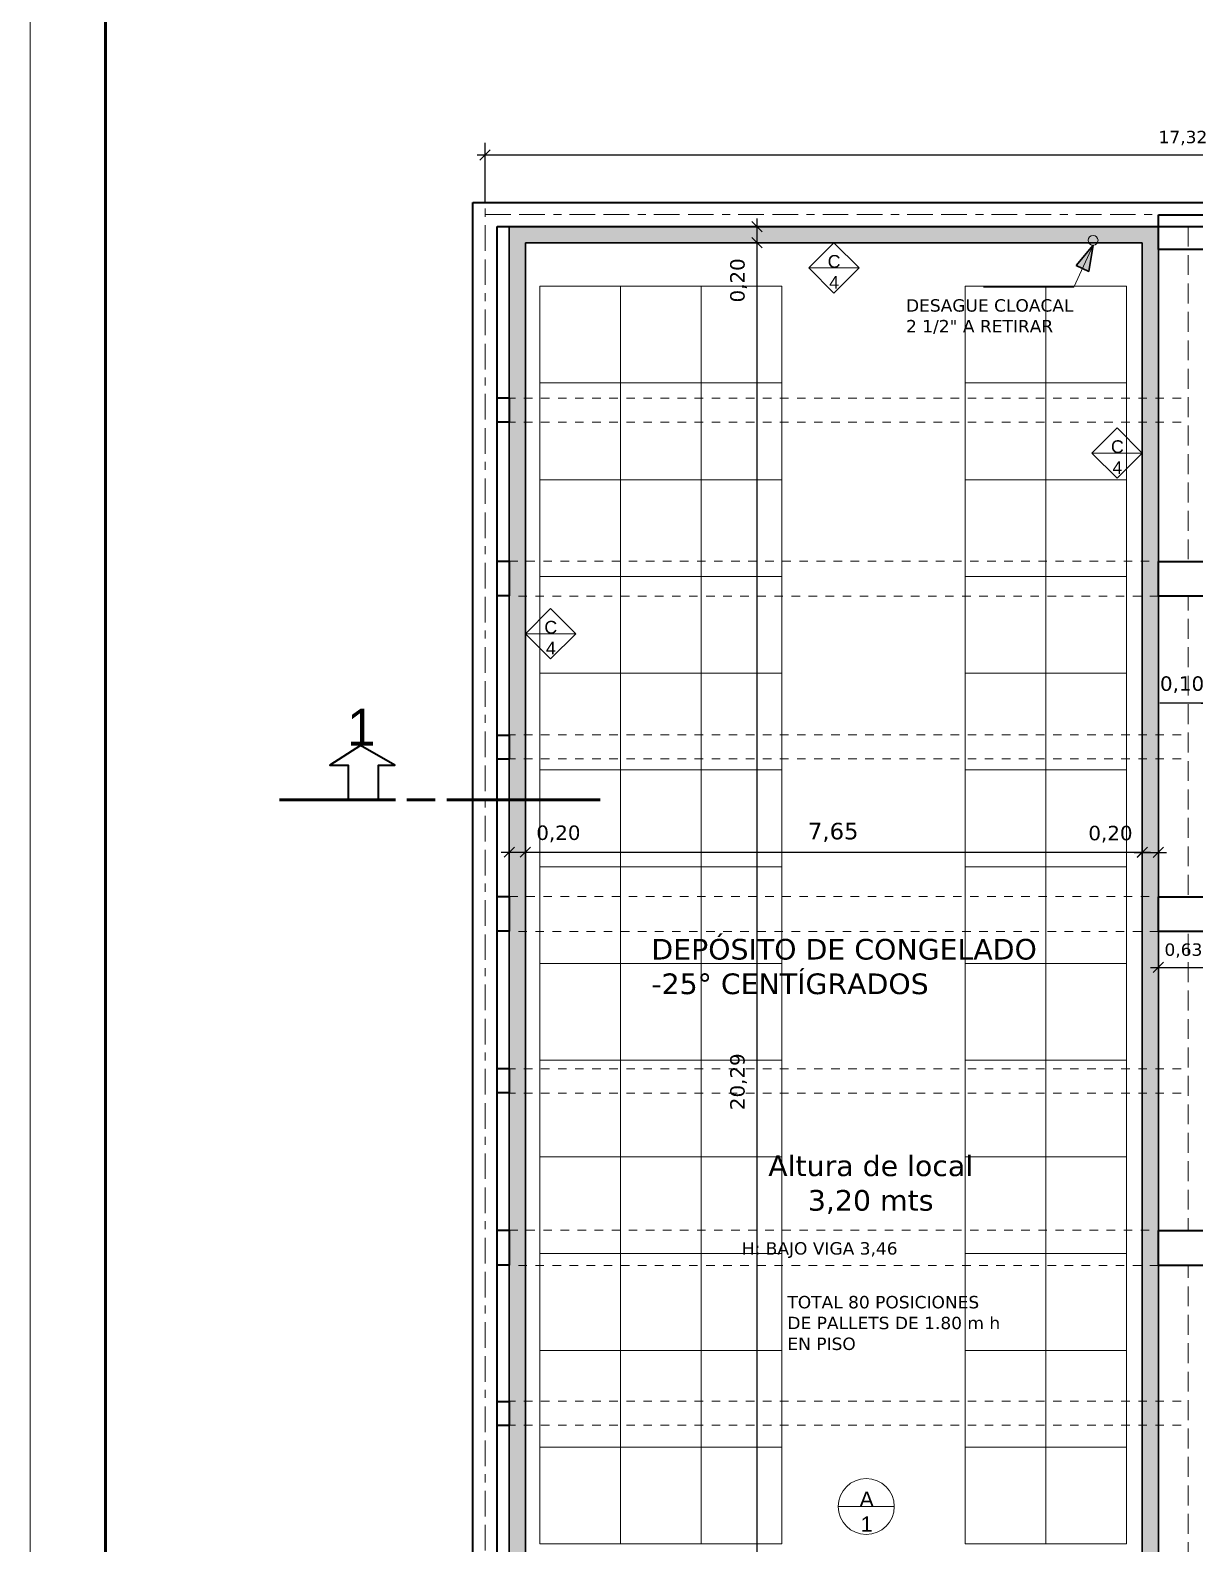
# Model space of a CAD drawing. Header units: metres. Extents: x -16.9 to 45.1, y -12.2 to 64.8.
# Drawn here: x -13.94 to 0.5, y 27.27 to 46.05 of the extents above; entities that cross this region are included whole.
import ezdxf

# ---------------------------------------------------------------- set-up
doc = ezdxf.new("R2010")
doc.units = ezdxf.units.M
doc.header["$LTSCALE"] = 0.508
doc.header["$PDMODE"] = 1
doc.header["$PDSIZE"] = -2
for name, pattern in [('STYLE_01', [0.41664, 0.20828, -0.20836]), ('STYLE_02', [0.694425, 0.48607, -0.208355]), ('STYLE_07', [1.875, 0.625, -0.20828, 0.625, -0.20836, 0.06943, -0.13893]), ('STYLE_09', [5, 3.75, -0.277785, 0.69443, -0.277785])]:
    doc.linetypes.add(name, pattern=pattern)
doc.layers.get('0').update_dxf_attribs({"lineweight": 18})
for name, color, linetype, lineweight in [('columnas HA', 7, 'Continuous', 35), ('Dimension', 7, 'Continuous', 5), ('ESTANTERIA', 7, 'Continuous', 18), ('Muros', 7, 'Continuous', 35), ('None', 7, 'Continuous', 5), ('panel nuevo', 7, 'Continuous', 30), ('ROTUL1', 7, 'Continuous', 20), ('TEXTO', 7, 'Continuous', 18), ('Textos grales', 7, 'Continuous', 9), ('TEXTOTERMINACIONES', 7, 'Continuous', 20)]:
    doc.layers.add(name, color=color, linetype=linetype, lineweight=lineweight)
doc.styles.add('Arial', font='arial.ttf')
doc.styles.add('Verdana', font='verdana.ttf')
doc.dimstyles.new('personal', dxfattribs={"dimtxt": 0.227376, "dimasz": 0.179989, "dimexe": 0.15, "dimexo": 0.159, "dimgap": 0.001, "dimtad": 1, "dimzin": 3, "dimtxsty": 'Arial', "dimblk": 'VW_SLASH', "dimcen": 0, "dimdle": 0.001, "dimazin": 0, "dimtfac": 0.8, "dimtix": 1, "dimtmove": 0, "dimatfit": 0, "dimldrblk": 'VW_CONCAVEFILLED', "dimfxl": 0, "dimfrac": 2, "dimtolj": 1, "dimtzin": 3, "dimarcsym": 0})
pattern_1 = [(0, (0.94279, 11.969912), (0.050229492, 0.029000004), [0.03348633, -0.06697266]), (120, (0.94279, 11.969912), (-0.050229486, 0.029000014), [0.03348633, -0.06697266]), (60, (0.976275, 12.027912), (6e-09, 0.058000018), [0.03348633, -0.06697266])]

# ---------------------------------------------------------------- blocks, each defined once
blk = doc.blocks.new('*D35')
at = {"layer": 'Defpoints', "color": 0, "lineweight": 0, "transparency": 16777216}
for p in [(-7.8, 35.85), (-7.8, 35.51), (-0.15, 35.5)]:
    blk.add_point(p, dxfattribs=at)
at = {"layer": 'Dimension', "color": 0, "lineweight": -2, "transparency": 16777216}
for p, q in [((-7.8, 35.669), (-7.8, 36)), ((-0.15, 35.659), (-0.15, 36)), ((-7.9, 35.85), (-7.8, 35.85)), ((-7.8, 35.85), (-0.15, 35.85)), ((-0.15, 35.85), (-0.05, 35.85))]:
    blk.add_line(p, q, dxfattribs=at)
at = {"layer": 'panel nuevo', "color": 0, "transparency": 16777216}
for points in [[(-7.864, 35.786), (-7.737, 35.914)], [(-0.086, 35.914), (-0.214, 35.786)]]:
    blk.add_lwpolyline(points, dxfattribs=at)
at = {"layer": 'Dimension', "color": 0, "transparency": 16777216, "insert": (-4.296, 36.214), "char_height": 0.2051, "attachment_point": 1, "line_spacing_factor": 1.003239, "style": 'Verdana'}
blk.add_mtext('7,65', dxfattribs=at)
blk = doc.blocks.new('VW_CONCAVEFILLED')
at = {"linetype": 'ByBlock', "lineweight": 0}
blk.add_hatch(color=0, dxfattribs=at).paths.add_polyline_path([(-1.11, 0.3), (-1.08, 0.28), (-1.05, 0.26), (-1.01, 0.25), (-0.98, 0.23), (-0.95, 0.22), (-0.91, 0.2), (-0.88, 0.19), (-0.85, 0.17), (-0.81, 0.16), (-0.78, 0.15), (-0.75, 0.13), (-0.71, 0.12), (-0.68, 0.11), (-0.64, 0.1), (-0.61, 0.09), (-0.57, 0.08), (-0.54, 0.07), (-0.5, 0.06), (-0.47, 0.06), (-0.43, 0.05), (-0.4, 0.04), (-0.36, 0.04), (-0.33, 0.03), (-0.29, 0.02), (-0.26, 0.02), (-0.22, 0.01), (-0.18, 0.01), (-0.15, 0.01), (-0.11, 0.01), (-0.07, 0), (-0.04, 0), (0, 0), (-0.04, 0), (-0.07, 0), (-0.11, -0.01), (-0.15, -0.01), (-0.18, -0.01), (-0.22, -0.01), (-0.26, -0.02), (-0.29, -0.02), (-0.33, -0.03), (-0.36, -0.04), (-0.4, -0.04), (-0.43, -0.05), (-0.47, -0.06), (-0.5, -0.06), (-0.54, -0.07), (-0.57, -0.08), (-0.61, -0.09), (-0.64, -0.1), (-0.68, -0.11), (-0.71, -0.12), (-0.75, -0.13), (-0.78, -0.15), (-0.81, -0.16), (-0.85, -0.17), (-0.88, -0.19), (-0.91, -0.2), (-0.95, -0.22), (-0.98, -0.23), (-1.01, -0.25), (-1.05, -0.26), (-1.08, -0.28), (-1.11, -0.3), (-1.1, -0.28), (-1.08, -0.27), (-1.07, -0.25), (-1.06, -0.23), (-1.05, -0.22), (-1.04, -0.2), (-1.03, -0.18), (-1.02, -0.16), (-1.02, -0.14), (-1.01, -0.12), (-1.01, -0.1), (-1, -0.08), (-1, -0.06), (-1, -0.04), (-0.99, -0.02), (-0.99, 0), (-0.99, 0.02), (-1, 0.04), (-1, 0.06), (-1, 0.08), (-1.01, 0.1), (-1.01, 0.12), (-1.02, 0.14), (-1.02, 0.16), (-1.03, 0.18), (-1.04, 0.2), (-1.05, 0.22), (-1.06, 0.23), (-1.07, 0.25), (-1.08, 0.27), (-1.1, 0.28)])
at = {"layer": 'panel nuevo', "color": 0}
blk.add_lwpolyline([(-1.11, 0.3), (-1.08, 0.28), (-1.05, 0.26), (-1.01, 0.25), (-0.98, 0.23), (-0.95, 0.22), (-0.91, 0.2), (-0.88, 0.19), (-0.85, 0.17), (-0.81, 0.16), (-0.78, 0.15), (-0.75, 0.13), (-0.71, 0.12), (-0.68, 0.11), (-0.64, 0.1), (-0.61, 0.09), (-0.57, 0.08), (-0.54, 0.07), (-0.5, 0.06), (-0.47, 0.06), (-0.43, 0.05), (-0.4, 0.04), (-0.36, 0.04), (-0.33, 0.03), (-0.29, 0.02), (-0.26, 0.02), (-0.22, 0.01), (-0.18, 0.01), (-0.15, 0.01), (-0.11, 0.01), (-0.07, 0), (-0.04, 0), (0, 0), (-0.04, 0), (-0.07, 0), (-0.11, -0.01), (-0.15, -0.01), (-0.18, -0.01), (-0.22, -0.01), (-0.26, -0.02), (-0.29, -0.02), (-0.33, -0.03), (-0.36, -0.04), (-0.4, -0.04), (-0.43, -0.05), (-0.47, -0.06), (-0.5, -0.06), (-0.54, -0.07), (-0.57, -0.08), (-0.61, -0.09), (-0.64, -0.1), (-0.68, -0.11), (-0.71, -0.12), (-0.75, -0.13), (-0.78, -0.15), (-0.81, -0.16), (-0.85, -0.17), (-0.88, -0.19), (-0.91, -0.2), (-0.95, -0.22), (-0.98, -0.23), (-1.01, -0.25), (-1.05, -0.26), (-1.08, -0.28), (-1.11, -0.3), (-1.1, -0.28), (-1.08, -0.27), (-1.07, -0.25), (-1.06, -0.23), (-1.05, -0.22), (-1.04, -0.2), (-1.03, -0.18), (-1.02, -0.16), (-1.02, -0.14), (-1.01, -0.12), (-1.01, -0.1), (-1, -0.08), (-1, -0.06), (-1, -0.04), (-0.99, -0.02), (-0.99, 0), (-0.99, 0.02), (-1, 0.04), (-1, 0.06), (-1, 0.08), (-1.01, 0.1), (-1.01, 0.12), (-1.02, 0.14), (-1.02, 0.16), (-1.03, 0.18), (-1.04, 0.2), (-1.05, 0.22), (-1.06, 0.23), (-1.07, 0.25), (-1.08, 0.27), (-1.1, 0.28)], close=True, dxfattribs=at)
blk = doc.blocks.new('VW_SLASH')
at = {"color": 0, "linetype": 'ByBlock', "lineweight": -2}
blk.add_line((0, 0), (-1, 0), dxfattribs=at)
at = {"layer": 'panel nuevo', "color": 0}
blk.add_lwpolyline([(0.35, 0.35), (-0.35, -0.35)], dxfattribs=at)
blk = doc.blocks.new('*D41')
at = {"layer": 'Defpoints', "color": 0, "lineweight": 0, "transparency": 16777216}
for p in [(0.05, 34.864), (0.68, 34.864), (0.05, 34.42)]:
    blk.add_point(p, dxfattribs=at)
at = {"layer": 'Dimension', "color": 0, "lineweight": -2, "transparency": 16777216}
for p, q in [((0.05, 34.705), (0.05, 34.27)), ((0.68, 34.705), (0.68, 34.27)), ((-0.05, 34.42), (0.05, 34.42)), ((0.05, 34.42), (0.68, 34.42)), ((0.68, 34.42), (0.78, 34.42))]:
    blk.add_line(p, q, dxfattribs=at)
at = {"layer": 'panel nuevo', "color": 0, "transparency": 16777216}
for points in [[(-0.014, 34.356), (0.114, 34.484)], [(0.744, 34.484), (0.616, 34.356)]]:
    blk.add_lwpolyline(points, dxfattribs=at)
at = {"layer": 'Dimension', "color": 0, "transparency": 16777216, "insert": (0.125, 34.718), "char_height": 0.1538, "attachment_point": 1, "line_spacing_factor": 1.003239, "style": 'Verdana'}
blk.add_mtext('0,63', dxfattribs=at)
blk = doc.blocks.new('*D43')
at = {"layer": 'Defpoints', "color": 0, "lineweight": 0, "transparency": 16777216}
for p in [(-8.3, 44.5), (-8.3, 43.76), (9.02, 43.76)]:
    blk.add_point(p, dxfattribs=at)
at = {"layer": 'Dimension', "color": 0, "lineweight": -2, "transparency": 16777216}
for p, q in [((-8.4, 44.5), (-8.3, 44.5)), ((-8.3, 43.919), (-8.3, 44.65)), ((-8.3, 44.5), (9.02, 44.5)), ((9.02, 43.919), (9.02, 44.65)), ((9.02, 44.5), (9.12, 44.5))]:
    blk.add_line(p, q, dxfattribs=at)
at = {"layer": 'panel nuevo', "color": 0, "transparency": 16777216}
for points in [[(-8.364, 44.436), (-8.236, 44.564)], [(9.084, 44.564), (8.956, 44.436)]]:
    blk.add_lwpolyline(points, dxfattribs=at)
at = {"layer": 'Dimension', "color": 0, "transparency": 16777216, "insert": (0.052, 44.798), "char_height": 0.1538, "attachment_point": 1, "line_spacing_factor": 1.003239, "style": 'Verdana'}
blk.add_mtext('17,32', dxfattribs=at)
blk = doc.blocks.new('Group-18')
at = {"layer": 'ESTANTERIA', "color": 0, "linetype": 'Continuous'}
for p, q in [((-6.62, 42.87), (-6.62, 41.67)), ((-5.62, 42.87), (-5.62, 41.67)), ((-2.345, 42.87), (-2.345, 41.67)), ((-1.345, 42.87), (-1.345, 41.67)), ((-7.62, 41.67), (-6.62, 41.67)), ((-6.62, 41.67), (-6.62, 40.47)), ((-6.62, 41.67), (-5.62, 41.67)), ((-5.62, 41.67), (-5.62, 40.47)), ((-5.62, 41.67), (-4.62, 41.67)), ((-2.345, 41.67), (-2.345, 40.47)), ((-2.345, 41.67), (-1.345, 41.67)), ((-1.345, 41.67), (-1.345, 40.47)), ((-1.345, 41.67), (-0.345, 41.67)), ((-7.62, 40.47), (-6.62, 40.47)), ((-6.62, 40.47), (-6.62, 39.27)), ((-6.62, 40.47), (-5.62, 40.47)), ((-5.62, 40.47), (-5.62, 39.27)), ((-5.62, 40.47), (-4.62, 40.47)), ((-2.345, 40.47), (-2.345, 39.27)), ((-2.345, 40.47), (-1.345, 40.47)), ((-1.345, 40.47), (-1.345, 39.27)), ((-1.345, 40.47), (-0.345, 40.47)), ((-7.62, 39.27), (-6.62, 39.27)), ((-6.62, 39.27), (-6.62, 38.07)), ((-6.62, 39.27), (-5.62, 39.27)), ((-5.62, 39.27), (-5.62, 38.07)), ((-5.62, 39.27), (-4.62, 39.27)), ((-2.345, 39.27), (-2.345, 38.07)), ((-2.345, 39.27), (-1.345, 39.27)), ((-1.345, 39.27), (-1.345, 38.07)), ((-1.345, 39.27), (-0.345, 39.27)), ((-7.62, 38.07), (-6.62, 38.07)), ((-6.62, 38.07), (-6.62, 36.87)), ((-6.62, 38.07), (-5.62, 38.07)), ((-5.62, 38.07), (-5.62, 36.87)), ((-5.62, 38.07), (-4.62, 38.07)), ((-2.345, 38.07), (-2.345, 36.87)), ((-2.345, 38.07), (-1.345, 38.07)), ((-1.345, 38.07), (-1.345, 36.87)), ((-1.345, 38.07), (-0.345, 38.07)), ((-7.62, 36.87), (-6.62, 36.87)), ((-6.62, 36.87), (-6.62, 35.67)), ((-6.62, 36.87), (-5.62, 36.87)), ((-5.62, 36.87), (-5.62, 35.67)), ((-5.62, 36.87), (-4.62, 36.87)), ((-2.345, 36.87), (-2.345, 35.67)), ((-2.345, 36.87), (-1.345, 36.87)), ((-1.345, 36.87), (-1.345, 35.67)), ((-1.345, 36.87), (-0.345, 36.87)), ((-7.62, 35.67), (-6.62, 35.67)), ((-6.62, 35.67), (-6.62, 34.47)), ((-6.62, 35.67), (-5.62, 35.67)), ((-5.62, 35.67), (-5.62, 34.47)), ((-5.62, 35.67), (-4.62, 35.67)), ((-2.345, 35.67), (-2.345, 34.47)), ((-2.345, 35.67), (-1.345, 35.67)), ((-1.345, 35.67), (-1.345, 34.47)), ((-1.345, 35.67), (-0.345, 35.67)), ((-7.62, 34.47), (-6.62, 34.47)), ((-6.62, 34.47), (-6.62, 33.27)), ((-6.62, 34.47), (-5.62, 34.47)), ((-5.62, 34.47), (-5.62, 33.27)), ((-5.62, 34.47), (-4.62, 34.47)), ((-2.345, 34.47), (-2.345, 33.27)), ((-2.345, 34.47), (-1.345, 34.47)), ((-1.345, 34.47), (-1.345, 33.27)), ((-1.345, 34.47), (-0.345, 34.47)), ((-7.62, 33.27), (-6.62, 33.27)), ((-6.62, 33.27), (-6.62, 32.07)), ((-6.62, 33.27), (-5.62, 33.27)), ((-5.62, 33.27), (-5.62, 32.07)), ((-5.62, 33.27), (-4.62, 33.27)), ((-2.345, 33.27), (-2.345, 32.07)), ((-2.345, 33.27), (-1.345, 33.27)), ((-1.345, 33.27), (-1.345, 32.07)), ((-1.345, 33.27), (-0.345, 33.27)), ((-7.62, 32.07), (-6.62, 32.07)), ((-6.62, 32.07), (-6.62, 30.87)), ((-6.62, 32.07), (-5.62, 32.07)), ((-5.62, 32.07), (-5.62, 30.87)), ((-5.62, 32.07), (-4.62, 32.07)), ((-2.345, 32.07), (-2.345, 30.87)), ((-2.345, 32.07), (-1.345, 32.07)), ((-1.345, 32.07), (-1.345, 30.87)), ((-1.345, 32.07), (-0.345, 32.07)), ((-7.62, 30.87), (-6.62, 30.87)), ((-6.62, 30.87), (-6.62, 29.67)), ((-6.62, 30.87), (-5.62, 30.87)), ((-5.62, 30.87), (-5.62, 29.67)), ((-5.62, 30.87), (-4.62, 30.87)), ((-2.345, 30.87), (-2.345, 29.67)), ((-2.345, 30.87), (-1.345, 30.87)), ((-1.345, 30.87), (-1.345, 29.67)), ((-1.345, 30.87), (-0.345, 30.87)), ((-7.62, 29.67), (-6.62, 29.67)), ((-6.62, 29.67), (-6.62, 28.47)), ((-6.62, 29.67), (-5.62, 29.67)), ((-5.62, 29.67), (-5.62, 28.47)), ((-5.62, 29.67), (-4.62, 29.67)), ((-2.345, 29.67), (-2.345, 28.47)), ((-2.345, 29.67), (-1.345, 29.67)), ((-1.345, 29.67), (-1.345, 28.47)), ((-1.345, 29.67), (-0.345, 29.67)), ((-7.62, 28.47), (-6.62, 28.47)), ((-6.62, 28.47), (-6.62, 27.27)), ((-6.62, 28.47), (-5.62, 28.47)), ((-5.62, 28.47), (-5.62, 27.27)), ((-5.62, 28.47), (-4.62, 28.47)), ((-2.345, 28.47), (-2.345, 27.27)), ((-2.345, 28.47), (-1.345, 28.47)), ((-1.345, 28.47), (-1.345, 27.27)), ((-1.345, 28.47), (-0.345, 28.47))]:
    blk.add_line(p, q, dxfattribs=at)
for points in [[(-6.62, 41.67), (-7.62, 41.67), (-7.62, 42.87), (-6.62, 42.87)], [(-5.62, 41.67), (-6.62, 41.67), (-6.62, 42.87), (-5.62, 42.87)], [(-4.62, 41.67), (-5.62, 41.67), (-5.62, 42.87), (-4.62, 42.87)], [(-1.345, 41.67), (-2.345, 41.67), (-2.345, 42.87), (-1.345, 42.87)], [(-0.345, 41.67), (-1.345, 41.67), (-1.345, 42.87), (-0.345, 42.87)], [(-6.62, 40.47), (-7.62, 40.47), (-7.62, 41.67), (-6.62, 41.67)], [(-5.62, 40.47), (-6.62, 40.47), (-6.62, 41.67), (-5.62, 41.67)], [(-4.62, 40.47), (-5.62, 40.47), (-5.62, 41.67), (-4.62, 41.67)], [(-1.345, 40.47), (-2.345, 40.47), (-2.345, 41.67), (-1.345, 41.67)], [(-0.345, 40.47), (-1.345, 40.47), (-1.345, 41.67), (-0.345, 41.67)], [(-6.62, 39.27), (-7.62, 39.27), (-7.62, 40.47), (-6.62, 40.47)], [(-5.62, 39.27), (-6.62, 39.27), (-6.62, 40.47), (-5.62, 40.47)], [(-4.62, 39.27), (-5.62, 39.27), (-5.62, 40.47), (-4.62, 40.47)], [(-1.345, 39.27), (-2.345, 39.27), (-2.345, 40.47), (-1.345, 40.47)], [(-0.345, 39.27), (-1.345, 39.27), (-1.345, 40.47), (-0.345, 40.47)], [(-6.62, 38.07), (-7.62, 38.07), (-7.62, 39.27), (-6.62, 39.27)], [(-5.62, 38.07), (-6.62, 38.07), (-6.62, 39.27), (-5.62, 39.27)], [(-4.62, 38.07), (-5.62, 38.07), (-5.62, 39.27), (-4.62, 39.27)], [(-1.345, 38.07), (-2.345, 38.07), (-2.345, 39.27), (-1.345, 39.27)], [(-0.345, 38.07), (-1.345, 38.07), (-1.345, 39.27), (-0.345, 39.27)], [(-6.62, 36.87), (-7.62, 36.87), (-7.62, 38.07), (-6.62, 38.07)], [(-5.62, 36.87), (-6.62, 36.87), (-6.62, 38.07), (-5.62, 38.07)], [(-4.62, 36.87), (-5.62, 36.87), (-5.62, 38.07), (-4.62, 38.07)], [(-1.345, 36.87), (-2.345, 36.87), (-2.345, 38.07), (-1.345, 38.07)], [(-0.345, 36.87), (-1.345, 36.87), (-1.345, 38.07), (-0.345, 38.07)], [(-6.62, 35.67), (-7.62, 35.67), (-7.62, 36.87), (-6.62, 36.87)], [(-5.62, 35.67), (-6.62, 35.67), (-6.62, 36.87), (-5.62, 36.87)], [(-4.62, 35.67), (-5.62, 35.67), (-5.62, 36.87), (-4.62, 36.87)], [(-1.345, 35.67), (-2.345, 35.67), (-2.345, 36.87), (-1.345, 36.87)], [(-0.345, 35.67), (-1.345, 35.67), (-1.345, 36.87), (-0.345, 36.87)], [(-6.62, 34.47), (-7.62, 34.47), (-7.62, 35.67), (-6.62, 35.67)], [(-5.62, 34.47), (-6.62, 34.47), (-6.62, 35.67), (-5.62, 35.67)], [(-4.62, 34.47), (-5.62, 34.47), (-5.62, 35.67), (-4.62, 35.67)], [(-1.345, 34.47), (-2.345, 34.47), (-2.345, 35.67), (-1.345, 35.67)], [(-0.345, 34.47), (-1.345, 34.47), (-1.345, 35.67), (-0.345, 35.67)], [(-6.62, 33.27), (-7.62, 33.27), (-7.62, 34.47), (-6.62, 34.47)], [(-5.62, 33.27), (-6.62, 33.27), (-6.62, 34.47), (-5.62, 34.47)], [(-4.62, 33.27), (-5.62, 33.27), (-5.62, 34.47), (-4.62, 34.47)], [(-1.345, 33.27), (-2.345, 33.27), (-2.345, 34.47), (-1.345, 34.47)], [(-0.345, 33.27), (-1.345, 33.27), (-1.345, 34.47), (-0.345, 34.47)], [(-6.62, 32.07), (-7.62, 32.07), (-7.62, 33.27), (-6.62, 33.27)], [(-5.62, 32.07), (-6.62, 32.07), (-6.62, 33.27), (-5.62, 33.27)], [(-4.62, 32.07), (-5.62, 32.07), (-5.62, 33.27), (-4.62, 33.27)], [(-1.345, 32.07), (-2.345, 32.07), (-2.345, 33.27), (-1.345, 33.27)], [(-0.345, 32.07), (-1.345, 32.07), (-1.345, 33.27), (-0.345, 33.27)], [(-6.62, 30.87), (-7.62, 30.87), (-7.62, 32.07), (-6.62, 32.07)], [(-5.62, 30.87), (-6.62, 30.87), (-6.62, 32.07), (-5.62, 32.07)], [(-4.62, 30.87), (-5.62, 30.87), (-5.62, 32.07), (-4.62, 32.07)], [(-1.345, 30.87), (-2.345, 30.87), (-2.345, 32.07), (-1.345, 32.07)], [(-0.345, 30.87), (-1.345, 30.87), (-1.345, 32.07), (-0.345, 32.07)], [(-6.62, 29.67), (-7.62, 29.67), (-7.62, 30.87), (-6.62, 30.87)], [(-5.62, 29.67), (-6.62, 29.67), (-6.62, 30.87), (-5.62, 30.87)], [(-4.62, 29.67), (-5.62, 29.67), (-5.62, 30.87), (-4.62, 30.87)], [(-1.345, 29.67), (-2.345, 29.67), (-2.345, 30.87), (-1.345, 30.87)], [(-0.345, 29.67), (-1.345, 29.67), (-1.345, 30.87), (-0.345, 30.87)], [(-6.62, 28.47), (-7.62, 28.47), (-7.62, 29.67), (-6.62, 29.67)], [(-5.62, 28.47), (-6.62, 28.47), (-6.62, 29.67), (-5.62, 29.67)], [(-4.62, 28.47), (-5.62, 28.47), (-5.62, 29.67), (-4.62, 29.67)], [(-1.345, 28.47), (-2.345, 28.47), (-2.345, 29.67), (-1.345, 29.67)], [(-0.345, 28.47), (-1.345, 28.47), (-1.345, 29.67), (-0.345, 29.67)], [(-6.62, 27.27), (-7.62, 27.27), (-7.62, 28.47), (-6.62, 28.47)], [(-5.62, 27.27), (-6.62, 27.27), (-6.62, 28.47), (-5.62, 28.47)], [(-4.62, 27.27), (-5.62, 27.27), (-5.62, 28.47), (-4.62, 28.47)], [(-1.345, 27.27), (-2.345, 27.27), (-2.345, 28.47), (-1.345, 28.47)], [(-0.345, 27.27), (-1.345, 27.27), (-1.345, 28.47), (-0.345, 28.47)]]:
    blk.add_lwpolyline(points, close=True, dxfattribs=at)
blk = doc.blocks.new('*D198')
at = {"layer": 'Defpoints', "color": 0, "lineweight": 0, "transparency": 16777216}
for p in [(-4.93, 43.61), (-4.82, 43.61), (-5.08, 43.41)]:
    blk.add_point(p, dxfattribs=at)
at = {"layer": 'Dimension', "color": 0, "lineweight": -2, "transparency": 16777216}
for p, q in [((-4.979, 43.61), (-5.08, 43.61)), ((-4.93, 43.71), (-4.93, 43.61)), ((-4.93, 43.61), (-4.93, 43.41)), ((-4.93, 43.41), (-4.93, 43.31)), ((-4.93, 43.41), (-4.93, 42.669)), ((-4.921, 43.41), (-4.78, 43.41))]:
    blk.add_line(p, q, dxfattribs=at)
at = {"layer": 'panel nuevo', "color": 0, "transparency": 16777216}
for points in [[(-4.994, 43.674), (-4.866, 43.546)], [(-4.866, 43.346), (-4.994, 43.474)]]:
    blk.add_lwpolyline(points, dxfattribs=at)
at = {"layer": 'Dimension', "color": 0, "transparency": 16777216, "insert": (-5.261, 42.669), "char_height": 0.1794, "attachment_point": 1, "rotation": 90, "line_spacing_factor": 1.003239, "style": 'Verdana'}
blk.add_mtext('0,20', dxfattribs=at)
blk = doc.blocks.new('*D199')
at = {"layer": 'Defpoints', "color": 0, "lineweight": 0, "transparency": 16777216}
for p in [(-5.08, 43.41), (-4.93, 43.41), (-5.08, 23.12)]:
    blk.add_point(p, dxfattribs=at)
at = {"layer": 'Dimension', "color": 0, "lineweight": -2, "transparency": 16777216}
for p, q in [((-4.93, 43.51), (-4.93, 43.41)), ((-4.93, 43.41), (-4.93, 23.12)), ((-4.921, 43.41), (-4.78, 43.41)), ((-4.93, 23.12), (-4.93, 23.02)), ((-4.921, 23.12), (-4.78, 23.12))]:
    blk.add_line(p, q, dxfattribs=at)
at = {"layer": 'panel nuevo', "color": 0, "transparency": 16777216}
for points in [[(-4.994, 43.474), (-4.866, 43.346)], [(-4.866, 23.056), (-4.994, 23.184)]]:
    blk.add_lwpolyline(points, dxfattribs=at)
at = {"layer": 'Dimension', "color": 0, "transparency": 16777216, "insert": (-5.261, 32.65), "char_height": 0.1794, "attachment_point": 1, "rotation": 90, "line_spacing_factor": 1.003239, "style": 'Verdana'}
blk.add_mtext('20,29', dxfattribs=at)
blk = doc.blocks.new('*D229')
at = {"layer": 'Defpoints', "color": 0, "lineweight": 0, "transparency": 16777216}
for p in [(-8, 35.85), (-8, 35.834), (-7.8, 35.752)]:
    blk.add_point(p, dxfattribs=at)
at = {"layer": 'Dimension', "color": 0, "lineweight": -2, "transparency": 16777216}
for p, q in [((-8, 35.993), (-8, 36)), ((-7.8, 35.911), (-7.8, 36)), ((-8.1, 35.85), (-8, 35.85)), ((-8, 35.85), (-7.8, 35.85)), ((-7.8, 35.85), (-7.7, 35.85)), ((-7.8, 35.85), (-7.104, 35.85))]:
    blk.add_line(p, q, dxfattribs=at)
at = {"layer": 'panel nuevo', "color": 0, "transparency": 16777216}
for points in [[(-8.064, 35.786), (-7.937, 35.914)], [(-7.737, 35.914), (-7.864, 35.786)]]:
    blk.add_lwpolyline(points, dxfattribs=at)
at = {"layer": 'Dimension', "color": 0, "transparency": 16777216, "insert": (-7.665, 36.181), "char_height": 0.1794, "attachment_point": 1, "line_spacing_factor": 1.003239, "style": 'Verdana'}
blk.add_mtext('0,20', dxfattribs=at)
blk = doc.blocks.new('*D230')
at = {"layer": 'Defpoints', "color": 0, "lineweight": 0, "transparency": 16777216}
for p in [(-0.15, 35.846), (-0.15, 35.83), (0.05, 35.85)]:
    blk.add_point(p, dxfattribs=at)
at = {"layer": 'Dimension', "color": 0, "lineweight": -2, "transparency": 16777216}
for p, q in [((-0.15, 35.989), (-0.15, 35.996)), ((-0.15, 35.846), (-0.819, 35.846)), ((-0.25, 35.846), (-0.15, 35.846)), ((-0.15, 35.846), (0.05, 35.846)), ((0.05, 35.846), (0.15, 35.846)), ((0.05, 35.691), (0.05, 35.696))]:
    blk.add_line(p, q, dxfattribs=at)
at = {"layer": 'panel nuevo', "color": 0, "transparency": 16777216}
for points in [[(-0.214, 35.782), (-0.086, 35.91)], [(0.114, 35.91), (-0.014, 35.782)]]:
    blk.add_lwpolyline(points, dxfattribs=at)
at = {"layer": 'Dimension', "color": 0, "transparency": 16777216, "insert": (-0.819, 36.177), "char_height": 0.1794, "attachment_point": 1, "line_spacing_factor": 1.003239, "style": 'Verdana'}
blk.add_mtext('0,20', dxfattribs=at)
blk = doc.blocks.new('*D231')
at = {"layer": 'Defpoints', "color": 0, "lineweight": 0, "transparency": 16777216}
for p in [(0.68, 37.7), (0.68, 37.7), (0.78, 37.7)]:
    blk.add_point(p, dxfattribs=at)
at = {"layer": 'Dimension', "color": 0, "lineweight": -2, "transparency": 16777216}
for p, q in [((0.68, 37.859), (0.68, 37.85)), ((0.78, 37.859), (0.78, 37.85)), ((0.68, 37.7), (0.069, 37.7)), ((0.58, 37.7), (0.68, 37.7)), ((0.68, 37.7), (0.78, 37.7)), ((0.78, 37.7), (0.88, 37.7))]:
    blk.add_line(p, q, dxfattribs=at)
at = {"layer": 'panel nuevo', "color": 0, "transparency": 16777216}
for points in [[(0.616, 37.636), (0.744, 37.764)], [(0.844, 37.764), (0.716, 37.636)]]:
    blk.add_lwpolyline(points, dxfattribs=at)
at = {"layer": 'Dimension', "color": 0, "transparency": 16777216, "insert": (0.069, 38.031), "char_height": 0.1794, "attachment_point": 1, "line_spacing_factor": 1.003239, "style": 'Verdana'}
blk.add_mtext('0,10', dxfattribs=at)

msp = doc.modelspace()

# ---------------------------------------------------------------- hatches: boundary and pattern name
at = {"layer": 'None', "linetype": 'Continuous', "lineweight": 0}
msp.add_hatch(color=256, dxfattribs=at).paths.add_polyline_path([(-0.969, 43.127), (-0.758, 43.379), (-0.815, 43.055)])
at = {"layer": 'panel nuevo', "linetype": 'Continuous', "lineweight": 9}
h = msp.add_hatch(dxfattribs=at)
h.set_pattern_fill('HONEY', style=0, pattern_type=2)
h.set_pattern_definition(pattern_1)
h.paths.add_polyline_path([(-7.8, 22.288), (-8, 22.488), (-8, 43.61), (-7.8, 43.41)])
h = msp.add_hatch(dxfattribs=at)
h.set_pattern_fill('HONEY', style=0, pattern_type=2)
h.set_pattern_definition(pattern_1)
h.paths.add_polyline_path([(-7.8, 43.41), (-8, 43.61), (0.05, 43.61), (-0.15, 43.41)])
h = msp.add_hatch(dxfattribs=at)
h.set_pattern_fill('HONEY', style=0, pattern_type=2)
h.set_pattern_definition(pattern_1)
h.paths.add_polyline_path([(-0.15, 43.41), (0.05, 43.61), (0.05, 22.92), (-0.15, 23.12)])

# ---------------------------------------------------------------- linework, layer by layer
at = {"layer": 'columnas HA'}
for points in [[(0.05, 43.756), (0.68, 43.756), (0.68, 43.324), (0.05, 43.324)], [(-8.15, 41.486), (-8, 41.486), (-8, 41.186), (-8.15, 41.186)], [(-8.15, 39.46), (-8, 39.46), (-8, 39.028), (-8.15, 39.028)], [(0.05, 39.456), (0.68, 39.456), (0.68, 39.024), (0.05, 39.024)], [(-8.15, 37.302), (-8, 37.302), (-8, 37.002), (-8.15, 37.002)], [(-8.15, 35.3), (-8, 35.3), (-8, 34.868), (-8.15, 34.868)], [(0.05, 35.296), (0.68, 35.296), (0.68, 34.864), (0.05, 34.864)], [(-8.15, 33.166), (-8, 33.166), (-8, 32.866), (-8.15, 32.866)], [(-8.15, 31.16), (-8, 31.16), (-8, 30.728), (-8.15, 30.728)], [(0.05, 31.156), (0.68, 31.156), (0.68, 30.724), (0.05, 30.724)], [(-8.15, 29.036), (-8, 29.036), (-8, 28.736), (-8.15, 28.736)]]:
    msp.add_lwpolyline(points, close=True, dxfattribs=at)
at = {"layer": 'Muros'}
for p, q in [((-8.45, 43.91), (12.6, 43.91)), ((-8.45, -8.436), (-8.45, 43.91)), ((-8.15, 43.61), (3.98, 43.61)), ((-8.15, -8.056), (-8.15, 43.61))]:
    msp.add_line(p, q, dxfattribs=at)
msp.add_lwpolyline([(-10, 36.5), (-9.62, 36.5), (-9.62, 36.93), (-9.42, 36.93), (-9.845, 37.175), (-10.224, 36.93), (-10, 36.93), (-10, 36.5), (-9.69, 36.5)], dxfattribs=at)
at = {"layer": 'None', "linetype": 'STYLE_07', "lineweight": 5}
for p, q in [((-8.3, -8.4), (-8.3, 44.36)), ((-8.3, 43.76), (12.9, 43.76))]:
    msp.add_line(p, q, dxfattribs=at)
at = {"layer": 'None', "linetype": 'STYLE_02', "lineweight": 5}
for p, q in [((0.42, 43.61), (0.42, 39.44)), ((0.42, 35.322), (0.42, 39.04)), ((0.42, 34.838), (0.42, 31.156)), ((0.42, 27.042), (0.42, 30.724))]:
    msp.add_line(p, q, dxfattribs=at)
at = {"layer": 'None', "linetype": 'STYLE_01', "lineweight": 5}
for p, q in [((-8.03, 41.482), (0.39, 41.482)), ((-8.03, 41.182), (0.42, 41.182)), ((-8, 39.46), (0.05, 39.46)), ((0.05, 39.024), (-8, 39.024)), ((-8.03, 37.306), (0.42, 37.306)), ((-8.03, 37.006), (0.39, 37.006)), ((-8, 35.3), (0.05, 35.3)), ((0.05, 34.864), (-8, 34.864)), ((-8.03, 33.162), (0.39, 33.162)), ((-8.03, 32.862), (0.42, 32.862)), ((-8, 31.16), (0.06, 31.16)), ((0.05, 30.724), (-8, 30.724)), ((-8.03, 29.04), (0.42, 29.04)), ((-8.03, 28.74), (0.39, 28.74))]:
    msp.add_line(p, q, dxfattribs=at)
at = {"layer": 'None', "linetype": 'STYLE_09', "lineweight": 50}
msp.add_line((-6.871, 36.5), (-10.85, 36.5), dxfattribs=at)
at = {"layer": 'None', "lineweight": 50}
msp.add_lwpolyline([(43.992, 48.418), (43.992, 63.899), (-13.008, 63.899), (-13.008, -11.101), (43.992, -11.101), (43.992, 48.418)], dxfattribs=at)
at = {"layer": 'None', "linetype": 'Continuous', "lineweight": 5, "flags": 128}
msp.add_lwpolyline([(-2.12, 42.86), (-1, 42.86), (-0.758, 43.379)], dxfattribs=at)
at = {"layer": 'None'}
msp.add_circle((-0.76, 43.44), 0.0612, dxfattribs=at)
at = {"layer": 'panel nuevo'}
for p, q in [((-8, 22.488), (-8, 43.61)), ((-8, 43.61), (0.05, 43.61)), ((0.05, 43.61), (0.05, 22.92)), ((-7.8, 23.12), (-7.8, 43.41)), ((-7.8, 43.41), (-0.15, 43.41)), ((-0.15, 43.41), (-0.15, 23.12))]:
    msp.add_line(p, q, dxfattribs=at)
msp.add_lwpolyline([(-0.969, 43.127), (-0.758, 43.379), (-0.815, 43.055)], close=True, dxfattribs=at)
at = {"layer": 'ROTUL1', "linetype": 'Continuous', "lineweight": 9}
msp.add_lwpolyline([(45.06, 48.338), (45.06, 64.82), (-13.94, 64.82), (-13.94, -12.18), (45.06, -12.18), (45.06, 48.338)], dxfattribs=at)
at = {"layer": 'TEXTOTERMINACIONES'}
for p, q in [((-4.287, 43.098), (-3.663, 43.098)), ((-0.775, 40.8), (-0.15, 40.8)), ((-7.8, 38.56), (-7.176, 38.56)), ((-3.92, 27.733), (-3.227, 27.733))]:
    msp.add_line(p, q, dxfattribs=at)
at = {"layer": 'TEXTOTERMINACIONES', "flags": 128}
for points in [[(-3.663, 43.098), (-3.975, 43.41), (-4.287, 43.098), (-3.975, 42.785)], [(-0.15, 40.8), (-0.462, 41.112), (-0.775, 40.8), (-0.462, 40.488)], [(-7.176, 38.56), (-7.488, 38.872), (-7.8, 38.56), (-7.488, 38.248)]]:
    msp.add_lwpolyline(points, close=True, dxfattribs=at)
at = {"layer": 'TEXTOTERMINACIONES'}
msp.add_circle((-3.573, 27.733), 0.347, dxfattribs=at)

# ---------------------------------------------------------------- block references
at = {"layer": 'panel nuevo'}
msp.add_blockref('Group-18', (0, 0), dxfattribs=at)

# ---------------------------------------------------------------- texts
at = {"layer": 'None', "char_height": 0.15379, "attachment_point": 1, "style": 'Verdana'}
for s, insert, line_spacing_factor in [('DESAGUE CLOACAL\\P2 1/2" A RETIRAR', (-3.08, 42.709), 1.003239), ('H: BAJO VIGA 3,46', (-5.117, 31.012), 1.003239), ('TOTAL 80 POSICIONES\\PDE PALLETS DE 1.80 m h\\PEN PISO', (-4.551, 30.345), 1.007268)]:
    msp.add_mtext(s, dxfattribs=dict(at, insert=insert, line_spacing_factor=line_spacing_factor))
at = {"layer": 'TEXTO', "char_height": 0.25632, "line_spacing_factor": 1.003239, "style": 'Verdana'}
for s, insert, attachment_point in [('DEPÓSITO DE CONGELADO\\P-25° CENTÍGRADOS', (-6.238, 34.774), 1), ('Altura de local\\P3,20 mts', (-3.518, 32.088), 2)]:
    msp.add_mtext(s, dxfattribs=dict(at, insert=insert, attachment_point=attachment_point))
at = {"layer": 'Textos grales', "insert": (-9.835, 37.173), "char_height": 0.455, "attachment_point": 8, "line_spacing_factor": 0.96736, "style": 'Arial'}
msp.add_mtext('1', dxfattribs=at)
at = {"layer": 'TEXTOTERMINACIONES', "attachment_point": 8, "line_spacing_factor": 0.96736, "style": 'Arial'}
for s, insert, char_height in [('C', (-3.972, 43.097), 0.158), ('4', (-3.972, 42.84), 0.158), ('C', (-0.459, 40.799), 0.158), ('4', (-0.459, 40.542), 0.158), ('C', (-7.485, 38.559), 0.158), ('4', (-7.485, 38.302), 0.158), ('A', (-3.568, 27.729), 0.19), ('1', (-3.568, 27.421), 0.19)]:
    msp.add_mtext(s, dxfattribs=dict(at, insert=insert, char_height=char_height))

# ---------------------------------------------------------------- dimensions: what is measured, and where the dimension line sits
at = {"layer": 'Dimension'}
for base, p1, p2, override, picture, middle in [((-8.3, 44.5), (9.02, 43.76), (-8.3, 43.76), {"dimtxt": 0.153789, "dimgap": 0.1, "dimpost": '<>', "dimtxsty": 'Verdana', "dimtmove": 2}, '*D43', (0.36, 44.5)), ((-7.8, 35.85), (-0.15, 35.5), (-7.8, 35.51), {"dimtxt": 0.205052, "dimgap": 0.1, "dimpost": '<>', "dimtxsty": 'Verdana', "dimtmove": 2}, '*D35', (-3.975, 35.85)), ((0.05, 34.42), (0.68, 34.864), (0.05, 34.864), {"dimtxt": 0.153789, "dimgap": 0.1, "dimpost": '<>', "dimtxsty": 'Verdana', "dimtmove": 2}, '*D41', (0.365, 34.42))]:
    dim = msp.add_linear_dim(base=base, p1=p1, p2=p2, dimstyle='personal', override=override, dxfattribs=at)
    dim.commit()
    dim.dimension.update_dxf_attribs({"geometry": picture, "text_midpoint": middle})
for base, p1, p2, override, picture, middle in [((-4.93, 43.61), (-5.08, 43.41), (-4.82, 43.61), {"dimtxt": 0.179421, "dimgap": 0.1, "dimpost": '<>', "dimtxsty": 'Verdana', "dimtix": 0, "dimtmove": 2}, '*D198', (-5.03, 43.23)), ((-4.93, 43.41), (-5.08, 23.12), (-5.08, 43.41), {"dimtxt": 0.179421, "dimgap": 0.1, "dimpost": '<>', "dimtxsty": 'Verdana', "dimtmove": 2}, '*D199', (-4.83, 33.009))]:
    dim = msp.add_linear_dim(base=base, p1=p1, p2=p2, angle=270, dimstyle='personal', override=override, dxfattribs=at)
    dim.commit()
    dim.dimension.update_dxf_attribs({"geometry": picture, "text_midpoint": middle, "dimtype": 160})
for base, p1, p2, picture, middle in [((0.68, 37.7), (0.78, 37.7), (0.68, 37.7), '*D231', (0.63, 37.7)), ((-8, 35.85), (-7.8, 35.752), (-8, 35.834), '*D229', (-7.665, 35.95)), ((-0.15, 35.846), (0.05, 35.85), (-0.15, 35.83), '*D230', (-0.258, 35.946))]:
    dim = msp.add_linear_dim(base=base, p1=p1, p2=p2, dimstyle='personal', override={"dimtxt": 0.179421, "dimgap": 0.1, "dimpost": '<>', "dimtxsty": 'Verdana', "dimtix": 0, "dimtmove": 2}, dxfattribs=at)
    dim.commit()
    dim.dimension.update_dxf_attribs({"geometry": picture, "text_midpoint": middle, "dimtype": 160})

doc.saveas('drawing.dxf')
